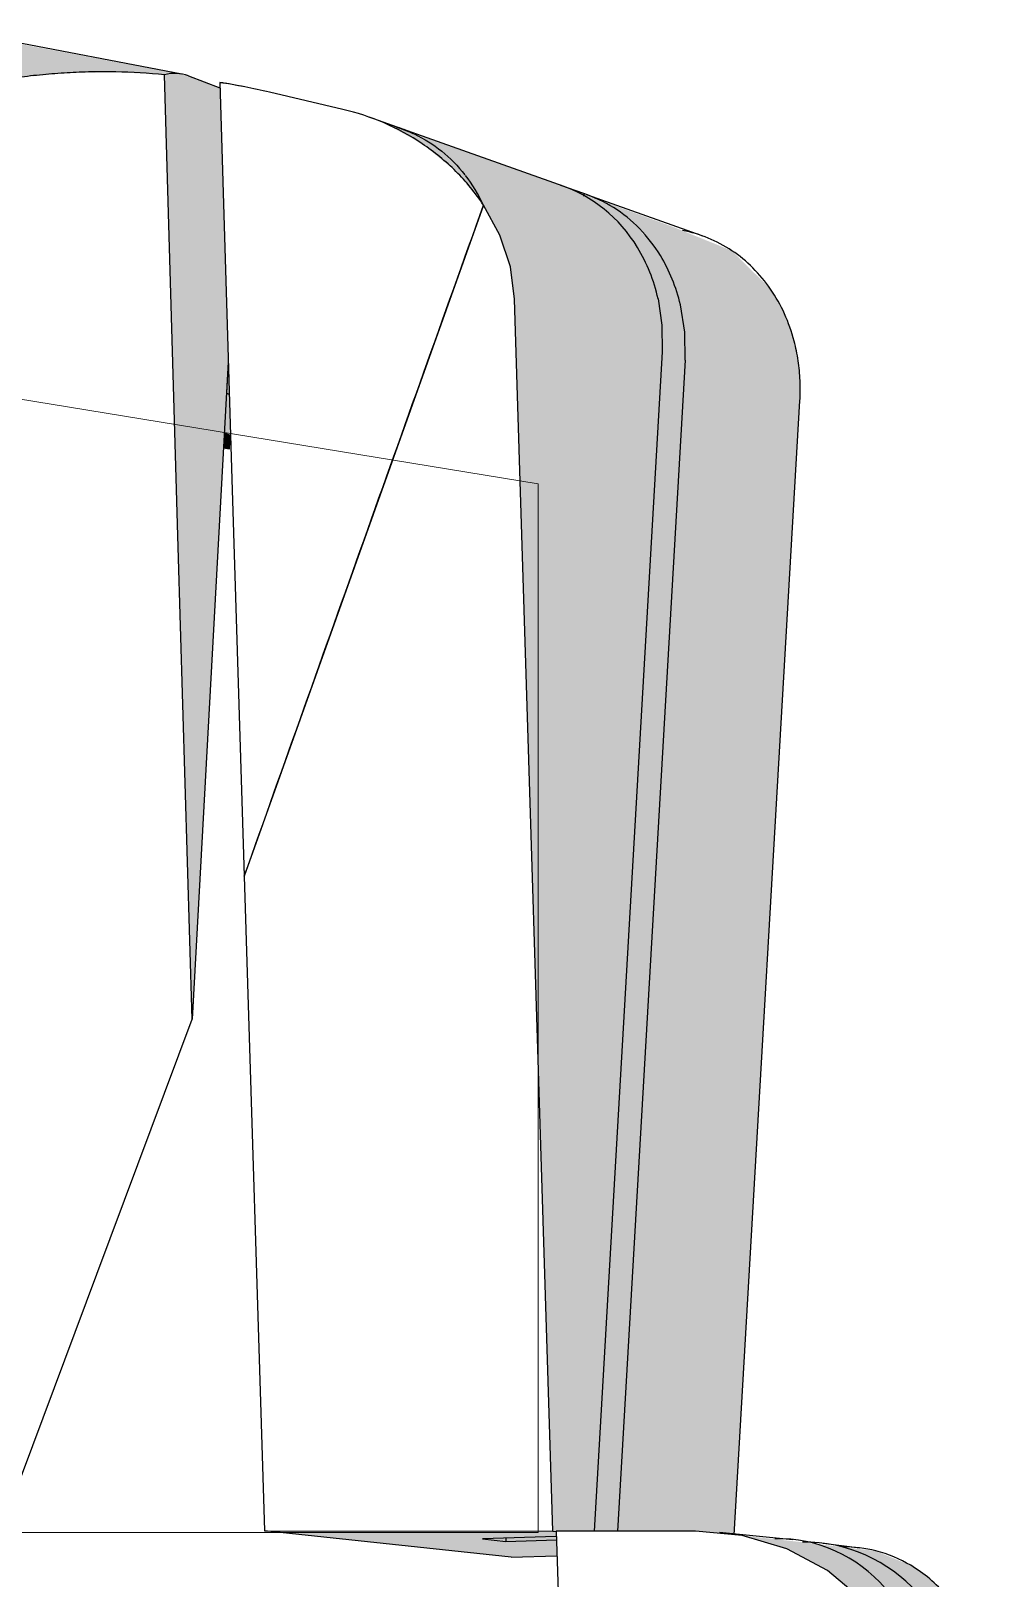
# Model space of a CAD drawing. Header units: metres. Extents: x 313 to 328, y 3 to 1212.
# Drawn here: x 328.2474 to 328.4059, y 22.3461 to 22.6029 of the extents above; entities that cross this region are included whole.
import ezdxf

# ---------------------------------------------------------------- set-up
doc = ezdxf.new("R2010")
doc.units = ezdxf.units.M
doc.layers.add('A-DETL', color=7, linetype='Continuous', lineweight=13)
doc.layers.add('A-GENM', color=7, linetype='Continuous', lineweight=35)

# ---------------------------------------------------------------- blocks, each defined once
blk = doc.blocks.new('BR08_SEATING_NORTH 3 - BR08_SEATING_NORTH 3-5676583-DRG-2873241 - ELEVATION SEATING SUPPORT ARRANGEMENT')
at = {"layer": 'A-GENM', "lineweight": 25, "true_color": 0xebe8e4}
for points in [[(319.745136187575, 22.58698939436982), (319.7521799234549, 22.59095742848355), (319.7599842360684, 22.59357512654484), (319.7678824491391, 22.59513642474725), (319.7758834333695, 22.59591797954863), (319.7840787137281, 22.59604326013337), (319.7920576433181, 22.59560648258243), (319.7940258712351, 22.59583647405896), (319.7577051925205, 22.60267817107887), (319.7561614009105, 22.60288658204643), (319.7533611177641, 22.60190485192572), (319.7508406212474, 22.5997865426693), (319.7485318414402, 22.59645221145621), (319.7466411033396, 22.59222140146279), (319.7455553033375, 22.58844649694882)], [(319.7966176723175, 22.43885814267375), (319.8026300412465, 22.54798014677273), (319.8011992538965, 22.59347109169585), (319.7960268704367, 22.59541305310571), (319.7940258712351, 22.59583647405896), (319.7920576433181, 22.59560648258243), (319.7959238869884, 22.46259184786029)], [(319.8449736152238, 22.57399639083959), (319.8418933330121, 22.57901736725761), (319.838042029228, 22.58293231098593), (319.8330548693356, 22.58595161696066), (319.8285900894875, 22.5875416234956), (319.8348056122117, 22.58414754205896), (319.8403941613499, 22.57957292636537), (319.8442188905966, 22.57491544119178)], [(319.8052806195067, 22.4625918478608), (319.8449736152238, 22.57399727898008), (319.844972100779, 22.57399214550714), (319.8052814817572, 22.46260675629999)], [(319.8570036545429, 22.35387085625397), (319.8570016357978, 22.35393060039775), (319.8633034848398, 22.35393049108161), (319.8746211047052, 22.5496157793227), (319.8501131261369, 22.55835075504829), (319.8564453917053, 22.35393051892169), (319.8570016357978, 22.3538710720013)], [(319.8027963176888, 22.54259187816362), (319.8026300412465, 22.54798014677273), (319.8023425265276, 22.5427618737929)], [(319.886548384291, 22.35330769497174), (319.8974695925343, 22.54147226858943), (319.8784129184489, 22.54826432551313), (319.8671734571441, 22.35393042395045), (319.8801458343386, 22.35393019892283)], [(319.8030073096587, 22.53575458123522), (319.8027963176888, 22.54259187816363), (319.8023425265276, 22.54276187379289), (319.8019776924446, 22.53614028823263), (319.8029561430552, 22.53577374886059)], [(319.802839291198, 22.53353341662524), (319.8018554619215, 22.53392185485734), (319.8018443927901, 22.53372095470572), (319.8023425265276, 22.53362705663108)], [(319.8028392911979, 22.53353341662524), (319.8029561430552, 22.53577374886059), (319.8019776924446, 22.53614028823263), (319.8018554619215, 22.53392185485734), (319.8023425265276, 22.53372955064454)], [(319.8495342812909, 22.34956108963555), (319.8571411353035, 22.34980215516239), (319.8570016357978, 22.35247236284169), (319.8486543319818, 22.3522091483309), (319.8448081292905, 22.3526201997168), (319.8570328886577, 22.35300568155963), (319.8570016357978, 22.3538710720013), (319.8564453917053, 22.35393051892169), (319.8086495859599, 22.3539305189217), (319.8486543319818, 22.34965513158085)], [(319.9192134028907, 22.32354629973124), (319.9183302146669, 22.33126792475838), (319.9157405066189, 22.33840363703153), (319.9116207630703, 22.34446714955109), (319.9062517377362, 22.34904524395881), (319.8999993208208, 22.35182593068619), (319.8878963957569, 22.35317663118157), (319.8957298207253, 22.35072934512458), (319.9020126221018, 22.3473737072888), (319.9076704404952, 22.34261533396491), (319.9119989770139, 22.3369174677555), (319.9147811807625, 22.33056582346466), (319.9158775404274, 22.32387889905939), (319.919211302271, 22.32354650917131)], [(319.9192117901133, 22.24779435887897), (319.9248158893303, 22.25322654523104), (319.9248158902488, 22.32287977994691), (319.9238874908082, 22.33059428931459), (319.9211608710148, 22.33774536191458), (319.9168233323322, 22.34383330918619), (319.9111704708538, 22.34844324758371), (319.9045875197474, 22.35126101742365), (319.9000713145541, 22.35179391234489), (319.9062517377362, 22.34904524395881), (319.9116207630703, 22.34446714955109), (319.9158775404274, 22.33802605245), (319.9183302146669, 22.33126792475837), (319.9192134028906, 22.32354629973124), (319.919212823239, 22.29560691673009)], [(319.9283188094489, 22.32242169425782), (319.9283411223078, 22.32534310282104), (319.9281120582657, 22.32822414650257), (319.9277193114279, 22.33059428931442), (319.9274238673394, 22.33195668796598), (319.9269137995522, 22.33375662157417), (319.9247734151239, 22.33881196114479), (319.9217716019676, 22.34320339648698), (319.9189904799549, 22.34598681253775), (319.915835427663, 22.34823399956007), (319.9100055009527, 22.35062653094625), (319.904587519748, 22.35126101742337), (319.9111704708538, 22.34844324758371), (319.9168233323322, 22.34383330918619), (319.9211608710148, 22.33774536191458), (319.9238874908082, 22.33059428931459), (319.9248173770798, 22.32286755900317), (319.9282938484294, 22.32242487178539)]]:
    blk.add_hatch(color=254, dxfattribs=at).paths.add_polyline_path(points)
h = blk.add_hatch(color=254, dxfattribs=at)
h.paths.add_polyline_path([(319.8974695925343, 22.54147226858943), (319.897494195741, 22.54484663660342), (319.8971562027938, 22.54826432551315), (319.8965141833995, 22.5513801987898), (319.8949064665234, 22.55593016186758), (319.8925997548215, 22.56002953128926), (319.8861737999669, 22.56641248849288), (319.8762786149167, 22.57041894327653), (319.8627473151896, 22.57534567296156), (319.8665391207071, 22.57356399254566), (319.8708445087057, 22.57008039064264), (319.8745767356455, 22.5650741117478), (319.8762786146308, 22.56168637318651), (319.8776354843169, 22.55742412893664), (319.8783528961467, 22.55291252393081), (319.8784129184488, 22.54826432551314), (319.8927320431662, 22.54316079539334)])
h.paths.add_polyline_path([(319.8746211047052, 22.5496157793227), (319.8744792810623, 22.55472408974512), (319.8739280200957, 22.55840857316001), (319.8725555377853, 22.56286707025066), (319.8705243887298, 22.56694417172627), (319.8670526973984, 22.57143184195507), (319.8627473151896, 22.57491544119178), (319.8577992255792, 22.57724043366171), (319.8334770882743, 22.58579904752045), (319.8382081510068, 22.58276344416766), (319.8419720816673, 22.57891738624051), (319.8449788618124, 22.57398867878357), (319.8476900366392, 22.56898937370251), (319.8494192681601, 22.56372248658145), (319.8501131261368, 22.55835075504829), (319.8745767356455, 22.54963159305694)])
h = blk.add_hatch(color=254, dxfattribs=at)
h.paths.add_polyline_path([(319.8486543319818, 22.3522091483309), (319.8486543319818, 22.35274148155618), (319.8448081292905, 22.3526201997168)])
h.paths.add_polyline_path([(319.8615668148479, 22.57547013090484), (319.8615071780135, 22.57591886915937), (319.8577992255792, 22.57724043366171), (319.8606754131979, 22.57588897985221)])
h = blk.add_hatch(color=254, dxfattribs=at)
h.paths.add_polyline_path([(319.8486543319818, 22.3522091483309), (319.8570508569674, 22.35247391492681), (319.8570016357978, 22.35300469606702), (319.848685176164, 22.352742454162), (319.8486781054773, 22.35262019971683)])
h.paths.add_polyline_path([(319.8671075594544, 22.35393042509356), (319.8671734673491, 22.35393060039774), (319.8784129184489, 22.54826432551314), (319.8783528961467, 22.55291252393082), (319.8776354843106, 22.55742412895673), (319.8762786149167, 22.56168637228867), (319.8740154674917, 22.5659814619315), (319.8705243887298, 22.57033940807786), (319.8665391207072, 22.57356399254566), (319.8615889417381, 22.57585271195553), (319.8615910393227, 22.57545874838633), (319.8627473151896, 22.57491544119178), (319.8671075594544, 22.57136092470126), (319.8705243887298, 22.56694417172627), (319.8725555377852, 22.56286707025066), (319.8739366706619, 22.55835075504826), (319.8745767356454, 22.55407272892512), (319.8746211047052, 22.5496157793227), (319.8633034864499, 22.35393051892164)])
at = {"layer": 'A-GENM', "color": 254, "lineweight": 25, "true_color": 0xd4d4d4}
for p, q in [((319.7949141842399, 22.5957309792122), (319.7579695853669, 22.60280606821797)), ((319.7960263548644, 22.59540964585852), (319.8012265990167, 22.59345937164095)), ((319.8050033819688, 22.59367047801632), (319.8021203442241, 22.59422993981277)), ((319.8314237107332, 22.58664840005389), (319.8259935862235, 22.58858543661193)), ((319.858332018839, 22.57705804997137), (319.8314185555518, 22.58665037305299)), ((319.8615910393227, 22.57588897985202), (319.8577992255798, 22.57724043366146)), ((319.8615910393218, 22.57588897985219), (319.8615668148478, 22.57547013090482)), ((319.8812349600906, 22.56889513129899), (319.8621237529545, 22.57570662454211)), ((319.873928020094, 22.55840857315942), (319.8745767356439, 22.55407272892481)), ((319.8783528961466, 22.5529125239308), (319.8776354842598, 22.55742412893698)), ((319.8745767356439, 22.55407272892481), (319.8746211047066, 22.54961577932228)), ((319.8784129184488, 22.54826432551312), (319.8783528961466, 22.5529125239308)), ((319.8746211047066, 22.54961577932228), (319.8633034848403, 22.35393049108159)), ((319.8026300412463, 22.54798014677365), (319.7966176723174, 22.4388581426738)), ((319.8026300412465, 22.54798014677273), (319.8023425265276, 22.54276187379288)), ((319.8784129184489, 22.54826432551313), (319.8671734571441, 22.35393042395043)), ((319.8023425265276, 22.54276187379288), (319.8027963176888, 22.54259187816361)), ((319.886548384291, 22.35330769497172), (319.8974695925342, 22.54147226858941)), ((319.8018554619214, 22.53392185485732), (319.8028392911979, 22.53353341662522)), ((319.8030073096587, 22.53575458123515), (319.8019776924446, 22.53614028823257)), ((319.8028392911979, 22.53353341662522), (319.8029561430552, 22.53577374886058)), ((319.80184439279, 22.53372095470571), (319.8028392911978, 22.53353341662525)), ((319.8495342812908, 22.34956108963559), (319.8086465796022, 22.35393084021717)), ((319.8570328886577, 22.35300568155944), (319.8448081292891, 22.35262019971699)), ((319.8448081292904, 22.3526201997168), (319.8486543319815, 22.35220914833093)), ((319.8486851761639, 22.35274245416198), (319.8486543319818, 22.35220914833089)), ((319.8486543319818, 22.35220914833089), (319.8570508569673, 22.35247391492679)), ((319.8564453917052, 22.35393051892168), (319.8570036545428, 22.35387085625398)), ((319.8841437656512, 22.3537308763528), (319.8962653315411, 22.35252230594348)), ((319.9013109533277, 22.35190502570999), (319.9073790723572, 22.35113255664182)), ((319.8495342812908, 22.34956108963554), (319.8571411353034, 22.34980215516237))]:
    blk.add_line(p, q, dxfattribs=at)
at = {"layer": 'A-GENM', "color": 7, "lineweight": 25, "true_color": 0xefefef}
for p, q in [((319.821641349512, 22.58986632089813), (319.8094593799411, 22.5927134359557)), ((319.8449788618123, 22.57398867878355), (319.8052806195063, 22.46259184786028)), ((319.8564453917052, 22.35393051892168), (319.8501131261344, 22.55835075504824)), ((319.8052806195063, 22.46259184786028), (319.8086465796022, 22.35393084021717)), ((319.8086465796022, 22.35393084021717), (319.8564453917052, 22.35393051892168)), ((319.8570016357978, 22.35393060039772), (319.8637710243207, 22.15359261606357)), ((319.8801458343386, 22.35393019892282), (319.8570016357978, 22.35393060039772))]:
    blk.add_line(p, q, dxfattribs=at)
at = {"layer": 'A-GENM', "color": 7, "lineweight": 25, "true_color": 0xefefef, "flags": 128}
for points in [[(319.7966176723175, 22.43885814267373), (319.7943266424721, 22.5172319921071), (319.7920576433181, 22.59560648258241)], [(319.8011992538965, 22.59434550349861), (319.8032319227621, 22.52847588488449), (319.8052803948455, 22.46260675629998)], [(319.8501131261368, 22.55835075504827), (319.8494192681601, 22.56372248658144), (319.8476900366391, 22.56898937370249), (319.8449788618123, 22.57398867878355)], [(319.7648736556609, 22.35392905887349), (319.7807929612879, 22.39655387745906), (319.7966176723174, 22.4388581426738)], [(319.9158775404273, 22.32387889905937), (319.9147811807624, 22.33056582346464), (319.9119989770139, 22.33691746775549), (319.9076704404951, 22.34261533396489), (319.9020126221018, 22.34737370728878), (319.8953092284731, 22.35095398301937), (319.8878963957568, 22.35317663118155), (319.8801458343386, 22.35393019891544)]]:
    blk.add_lwpolyline(points, dxfattribs=at)
at = {"layer": 'A-GENM', "color": 254, "lineweight": 25, "true_color": 0xd4d4d4}
for centre, major_axis, ratio, start_param, end_param in [((319.8213470341367, 22.55839149026975), (0.0100706644138454, 0.02825918821182021), 0.8641819661609081, 6.201765696932507, 6.331846274896791), ((319.8213470341367, 22.55839149026975), (0.01007066441364888, 0.02825918821187436), 0.8641819661613035, 5.566776708876099, 5.778439704894724), ((319.8482620604388, 22.54880130406391), (0.01006973493926513, 0.02825679221969621), 0.8641820449662553, 5.671788874226533, 6.304900115884201), ((319.8520524620392, 22.54744804695181), (0.0100704769360518, 0.0282588743486007), 0.8641820449462125, 6.093850004786172, 6.304870590268255), ((319.8520524620392, 22.54744804695181), (0.01007047693599747, 0.02825887434861724), 0.8641820449453991, 5.882829197463726, 6.093849577472467), ((319.8520524620392, 22.54744804695181), (0.01007047693598682, 0.02825887434862032), 0.8641820449444958, 5.671807551883054, 5.88282856467757), ((319.8482604581965, 22.54879920229235), (0.01007058810127434, 0.02825918628645987), 0.8641820449651777, 5.342129296085057, 5.671811660870189), ((319.8520522684086, 22.5474477465937), (0.01007058951011699, 0.02825919024262892), 0.8641820449419791, 5.355283821975236, 5.671811631118259), ((319.8932889643908, 22.32267031709058), (0.002976834357650034, 0.02985194226924216), 0.8626896087187388, 4.827445490369898, 6.398241817136751), ((319.8975224564376, 22.32214519890741), (0.003788877975157141, 0.02975977828796423), 0.90829539455232, 4.851627811009741, 6.409179852901318)]:
    blk.add_ellipse(centre, major_axis=major_axis, ratio=ratio, start_param=start_param, end_param=end_param, dxfattribs=at)
at = {"layer": 'A-GENM', "color": 7, "lineweight": 25, "true_color": 0xefefef}
blk.add_open_spline([(319.7920576433181, 22.59560648258241), (319.7893493065149, 22.5958816375238), (319.7852972239145, 22.59612569027502), (319.7799096148494, 22.59612123807519), (319.7758878468647, 22.595937964084), (319.7718395979082, 22.59563478288053), (319.7677739924907, 22.59519963534286), (319.7637536855846, 22.5945497155006), (319.7598413321621, 22.59360221738335), (319.756046056734, 22.5923450818692), (319.7510812337746, 22.59033608815984), (319.7474821362875, 22.58843241786514), (319.745136187575, 22.5869893943698)], degree=3, knots=[0, 0, 0, 0, 0.1666666666666667, 0.25, 0.3333333333333333, 0.4166666666666666, 0.5, 0.5833333333333333, 0.6666666666666666, 0.75, 0.8333333333333333, 1, 1, 1, 1], dxfattribs=at)
at = {"layer": 'A-GENM', "color": 254, "lineweight": 25, "true_color": 0xd4d4d4}
for points in [[(319.7960268704366, 22.59541305310569), (319.7953544016881, 22.59566309528599), (319.7940204094801, 22.59594537613425), (319.7927082642918, 22.59579204868126), (319.7920576433181, 22.59560648258241)], [(319.8011992538965, 22.59434550349861), (319.8015328412731, 22.5943271338816), (319.8018665740643, 22.59428327128334), (319.8022004534847, 22.59421391574174)], [(319.8305350979242, 22.58692061776436), (319.8315165662042, 22.5866128443567), (319.832460907186, 22.58624962599462), (319.8333681435369, 22.58583139377365)], [(319.8334703921723, 22.58578395130241), (319.835117241823, 22.58501487973285), (319.836641075227, 22.58406346546214), (319.8380420292279, 22.58293231098591)], [(319.8380420292279, 22.58293231098591), (319.8394429832289, 22.58180115650969), (319.840721057827, 22.58049026182795), (319.8418763048751, 22.57900061308785)], [(319.8925997548215, 22.56002953128925), (319.8908439996189, 22.56258418717895), (319.8864747145948, 22.56692390074183), (319.8809017710586, 22.56921796530879), (319.877976998337, 22.56978642095378)], [(319.8965141833995, 22.55138019878978), (319.8961006708513, 22.55295735475836), (319.8950235403392, 22.55600563020732), (319.8934781145635, 22.55875203229727), (319.8925997548215, 22.56002953128925)], [(319.8973767668241, 22.54651320962373), (319.8973237856374, 22.54706477544852), (319.8971892306141, 22.54816265396705), (319.8969000174823, 22.54979442222196), (319.8966518835089, 22.55085583378804), (319.8965141833995, 22.55138019878978)], [(319.8974695925353, 22.54147226858944), (319.8975024851924, 22.5420349357548), (319.8975397458578, 22.5431605070987), (319.89750861814, 22.54485059388231), (319.8974301767318, 22.54596148928908), (319.8973767668241, 22.54651320962373)], [(319.9217716019675, 22.34320339648697), (319.9209145165307, 22.34421379194362), (319.919053033868, 22.34607650601655), (319.9169413355526, 22.34758044617421), (319.9158354276629, 22.34823399956005)]]:
    blk.add_open_spline(points, degree=3, dxfattribs=at)
at = {"layer": 'A-GENM', "color": 7, "lineweight": 25, "true_color": 0xefefef}
for points in [[(319.8094603521913, 22.59271759541324), (319.8080930098496, 22.59303711833958), (319.8053488177921, 22.59362795928014), (319.8025856109863, 22.5941223903965), (319.8011992538965, 22.59434550349861)], [(319.8449736152238, 22.57399639083957), (319.8436153131432, 22.57602222265353), (319.8405742123152, 22.57973444715054), (319.8349322552813, 22.58433365918495), (319.8285304398299, 22.58781616846329), (319.8239955515148, 22.58931575752133), (319.8216413911094, 22.58986649904265)], [(319.8052803948452, 22.46260675629997), (319.8119104669732, 22.48125261772256), (319.8251560758311, 22.51846341823507), (319.8383726138923, 22.55551237408229), (319.8449736152238, 22.57399639083957)]]:
    blk.add_open_spline(points, degree=3, dxfattribs=at)
at = {"layer": 'A-GENM', "color": 254, "lineweight": 25, "true_color": 0xd4d4d4}
blk.add_open_spline([(319.9158354276629, 22.34823399956005), (319.914046129872, 22.3492921918076), (319.9104169245378, 22.35080139800842), (319.9064630025528, 22.35130691254729), (319.9045945956919, 22.35131222840967)], degree=3, knots=[0, 0, 0, 0, 0.5, 0.9358665807504409, 0.9358665807504409, 0.9358665807504409, 0.9358665807504409], dxfattribs=at)
blk = doc.blocks.new('T2DPAA-T2D-C3S-DU-M3D-100304_rvt-2-DRG-2873241 - ELEVATION SEATING SUPPORT ARRANGEMENT')
at = {"layer": 'A-GENM', "color": 254, "lineweight": 25, "true_color": 0xd4d4d4}
blk.add_blockref('BR08_SEATING_NORTH 3 - BR08_SEATING_NORTH 3-5676583-DRG-2873241 - ELEVATION SEATING SUPPORT ARRANGEMENT', (0, 0), dxfattribs=at)

msp = doc.modelspace()

# ---------------------------------------------------------------- linework, layer by layer
at = {"layer": 'A-DETL', "lineweight": 18}
for p, q in [((328.2036796801959, 22.5486739806068), (328.3315845433721, 22.52773432675535)), ((328.3315845433722, 22.35367398060686), (328.3315845433721, 22.52773432675536)), ((328.203679680196, 22.3536739806068), (328.3315845433722, 22.35367398060686))]:
    msp.add_line(p, q, dxfattribs=at)

# ---------------------------------------------------------------- block references
at = {"lineweight": 5}
msp.add_blockref('T2DPAA-T2D-C3S-DU-M3D-100304_rvt-2-DRG-2873241 - ELEVATION SEATING SUPPORT ARRANGEMENT', (8.47755913202771, 0), dxfattribs=at)

doc.saveas('drawing.dxf')
